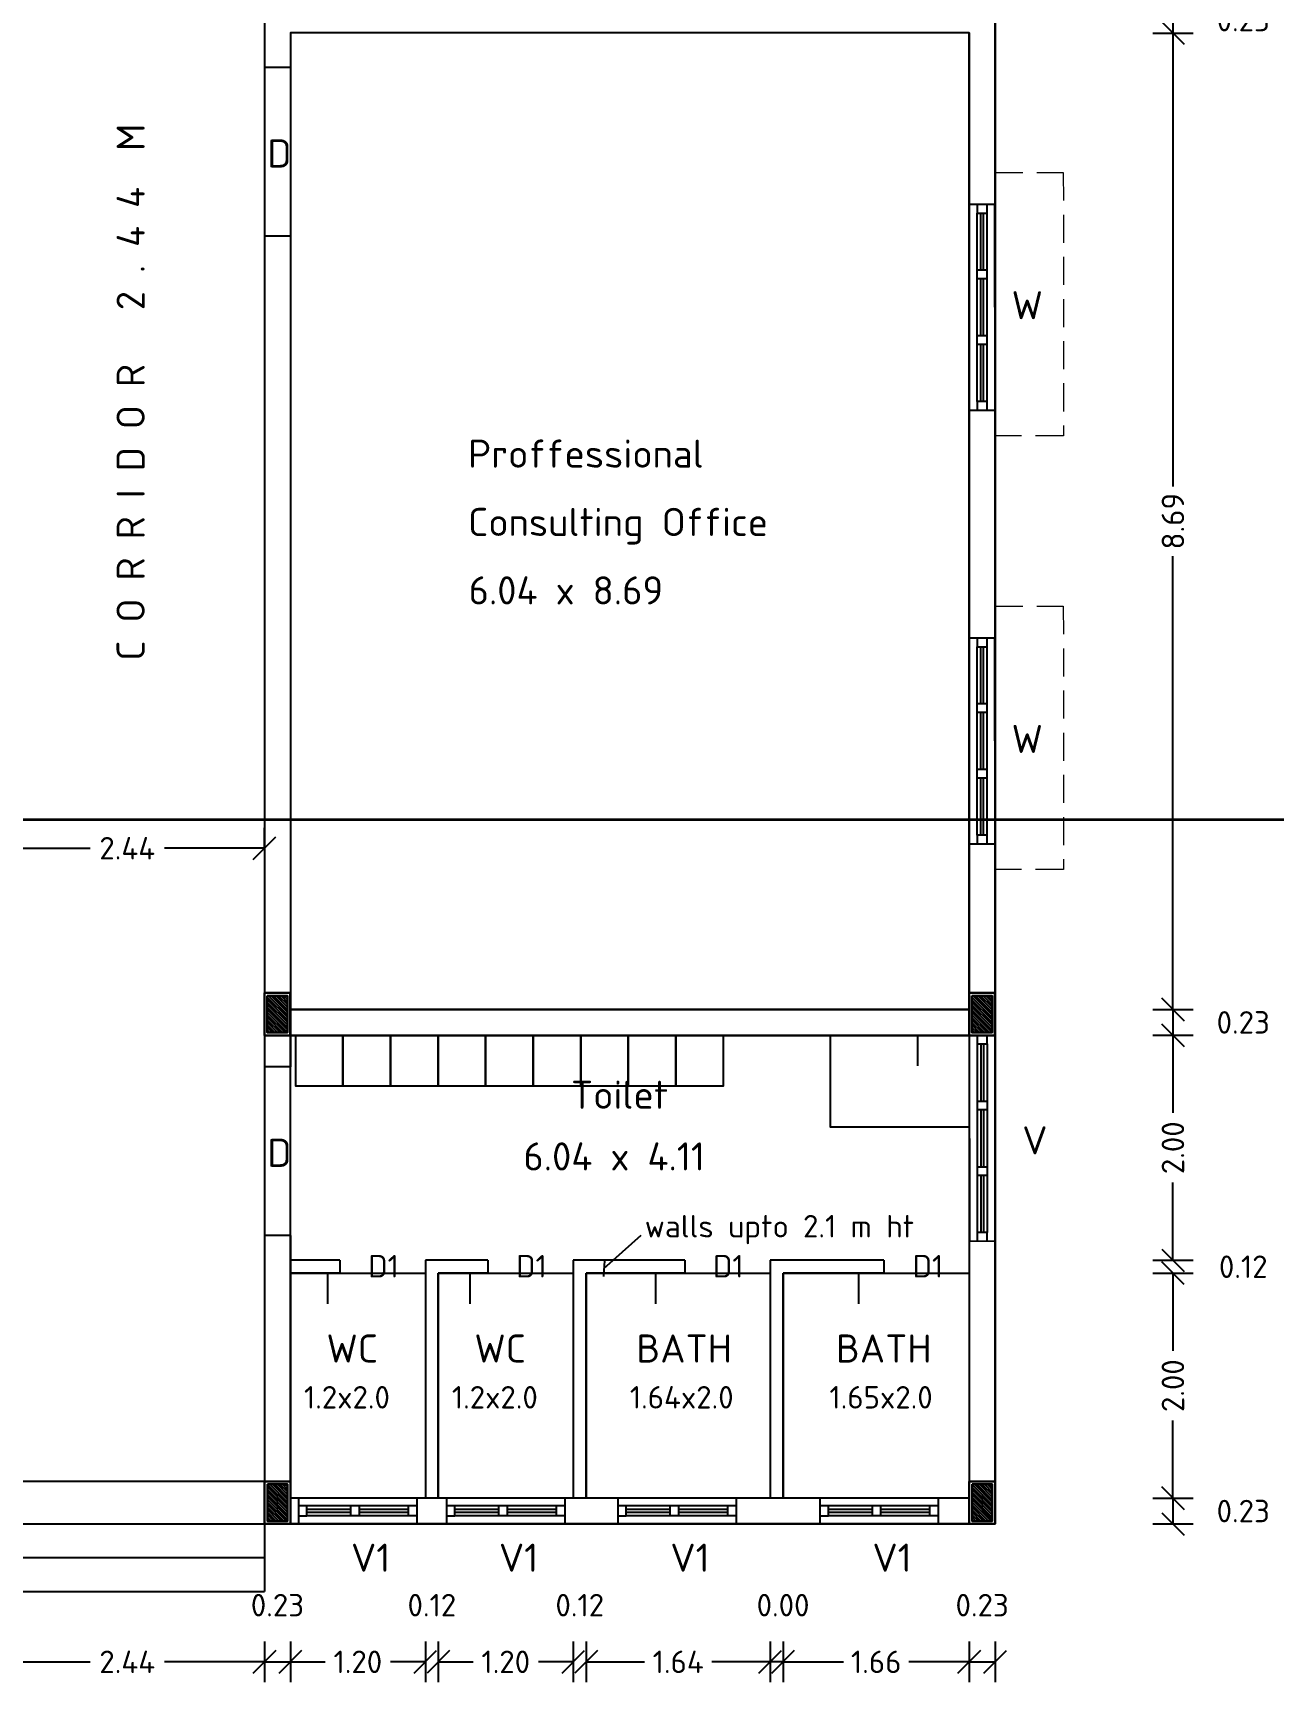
# Model space of a CAD drawing. Header units: metres. Extents: x 33037 to 86814, y -4407 to 25.
# Drawn here: x 86552.46 to 86563.5, y -4208.9 to -4194.23 of the extents above; entities that cross this region are included whole.
import ezdxf
from ezdxf.enums import TextEntityAlignment as Align

# ---------------------------------------------------------------- set-up
doc = ezdxf.new("R2010")
doc.units = ezdxf.units.M
doc.header["$MEASUREMENT"] = 0
doc.linetypes.add('CENTER', pattern=[2, 1.25, -0.25, 0.25, -0.25])
doc.linetypes.add('HIDDEN', pattern=[0.375, 0.25, -0.125])
doc.layers.add('BLK_2_COVERED_AREA', color=140, linetype='Continuous', plot=False)
for name, color, linetype in [('BLK_2_FLR_0_BLT_UP_AREA', 45, 'Continuous'), ('BLK_2_FLR_0_CARPET_AREA', 1, 'Continuous'), ('BLK_2_FLR_0_REGULAR_ROOM_4', 117, 'Continuous'), ('BLK_2_FLR_0_SP_WC', 233, 'Continuous'), ('BLK_2_FLR_0_URINAL', 235, 'Continuous'), ('BLK_2_FLR_0_WASH', 60, 'Continuous'), ('BLK_2_FLR_0_WATER_CLOSET', 213, 'Continuous'), ('BLK_2_FLR_1_ROOF_AREA', 54, 'Continuous'), ('Hatch', 9, 'Continuous'), ('Wall', 2, 'Continuous')]:
    doc.layers.add(name, color=color, linetype=linetype)
doc.layers.add('cols', color=4, linetype='Continuous', lineweight=30)
doc.layers.add('hidden', color=251, linetype='HIDDEN', lineweight=15)
doc.styles.add('ISO Proportional', font='isocpeur.ttf')
doc.dimstyles.new('T-roman', dxfattribs={"dimtxt": 0.2, "dimasz": 0.2, "dimexe": 0.18, "dimexo": 0.0625, "dimgap": 0.09, "dimtad": 0, "dimtoh": 1, "dimzin": 0, "dimdsep": 46, "dimtxsty": 'ISO Proportional', "dimblk": 'OBLIQUE', "dimcen": 0.09, "dimclrd": 5, "dimclre": 2, "dimclrt": 7, "dimadec": 0, "dimazin": 0, "dimtfac": 1, "dimtofl": 0, "dimtmove": 2, "dimatfit": 3, "dimldrblk": 'OBLIQUE', "dimfxl": 0, "dimtolj": 1, "dimtzin": 0, "dimarcsym": 0})

# ---------------------------------------------------------------- blocks, each defined once
blk = doc.blocks.new('w')
for p, q in [((0, 0), (1.829, 0)), ((0.076, -0.07), (0, -0.07)), ((0.076, -0.159), (0.076, -0.07)), ((0.076, -0.07), (1.753, -0.07)), ((0.076, -0.102), (0.584, -0.102)), ((0.076, -0.127), (0.584, -0.127)), ((0.584, -0.159), (0.584, -0.07)), ((0.66, -0.159), (0.66, -0.07)), ((0.66, -0.102), (1.168, -0.102)), ((0.66, -0.127), (1.168, -0.127)), ((1.168, -0.159), (1.168, -0.07)), ((1.245, -0.159), (1.245, -0.07)), ((1.245, -0.102), (1.753, -0.102)), ((1.245, -0.127), (1.753, -0.127)), ((1.829, -0.07), (1.753, -0.07)), ((1.753, -0.07), (1.753, -0.159)), ((0, -0.159), (0.076, -0.159)), ((0, -0.229), (1.829, -0.229)), ((0.076, -0.159), (1.753, -0.159)), ((1.753, -0.159), (1.829, -0.159))]:
    blk.add_line(p, q)
at = {"layer": 'hidden'}
for p, q in [((-0.229, -0.838), (-0.229, -0.229)), ((2.113, -0.227), (2.113, -0.837)), ((2.113, -0.837), (-0.229, -0.838))]:
    blk.add_line(p, q, dxfattribs=at)
at = {"layer": 'Wall'}
for p, q in [((0, 0), (0, -0.229)), ((1.829, -0.229), (1.829, 0))]:
    blk.add_line(p, q, dxfattribs=at)
blk = doc.blocks.new('_Oblique')
at = {"color": 0, "linetype": 'ByBlock', "lineweight": -2}
blk.add_line((-0.5, -0.5), (0.5, 0.5), dxfattribs=at)
blk = doc.blocks.new('*D1400')
at = {"color": 2, "lineweight": -2}
for p, q in [((86552.081, -4201.484), (86552.081, -4201.304)), ((86554.521, -4201.484), (86554.521, -4201.304))]:
    blk.add_line(p, q, dxfattribs=at)
at = {"color": 5, "lineweight": -2}
for p, q in [((86552.081, -4201.484), (86552.971, -4201.484)), ((86554.521, -4201.484), (86553.631, -4201.484))]:
    blk.add_line(p, q, dxfattribs=at)
at = {"color": 5, "lineweight": -2, "xscale": 0.2, "yscale": 0.2, "zscale": 0.2, "rotation": 180}
blk.add_blockref('_Oblique', (86552.081, -4201.484), dxfattribs=at)
at = {"color": 5, "lineweight": -2, "xscale": 0.2, "yscale": 0.2, "zscale": 0.2}
blk.add_blockref('_Oblique', (86554.521, -4201.484), dxfattribs=at)
at = {"color": 7, "insert": (86553.301, -4201.484), "char_height": 0.2, "attachment_point": 5, "style": 'ISO Proportional'}
blk.add_mtext('\\A1;2.44', dxfattribs=at)
blk = doc.blocks.new('*D1406')
at = {"color": 2, "lineweight": -2}
for p, q in [((86552.081, -4208.54), (86552.081, -4208.9)), ((86554.521, -4208.54), (86554.521, -4208.9))]:
    blk.add_line(p, q, dxfattribs=at)
at = {"color": 5, "lineweight": -2}
for p, q in [((86552.081, -4208.72), (86552.971, -4208.72)), ((86554.521, -4208.72), (86553.631, -4208.72))]:
    blk.add_line(p, q, dxfattribs=at)
at = {"color": 5, "lineweight": -2, "xscale": 0.2, "yscale": 0.2, "zscale": 0.2, "rotation": 180}
blk.add_blockref('_Oblique', (86552.081, -4208.72), dxfattribs=at)
at = {"color": 5, "lineweight": -2, "xscale": 0.2, "yscale": 0.2, "zscale": 0.2}
blk.add_blockref('_Oblique', (86554.521, -4208.72), dxfattribs=at)
at = {"color": 7, "insert": (86553.301, -4208.72), "char_height": 0.2, "attachment_point": 5, "style": 'ISO Proportional'}
blk.add_mtext('\\A1;2.44', dxfattribs=at)
blk = doc.blocks.new('*D1407')
at = {"color": 2, "lineweight": -2}
for p, q in [((86554.521, -4208.54), (86554.521, -4208.9)), ((86554.751, -4208.54), (86554.751, -4208.9))]:
    blk.add_line(p, q, dxfattribs=at)
at = {"color": 5, "lineweight": -2}
blk.add_line((86554.521, -4208.72), (86554.751, -4208.72), dxfattribs=at)
at = {"color": 5, "lineweight": -2, "xscale": 0.2, "yscale": 0.2, "zscale": 0.2, "rotation": 180}
blk.add_blockref('_Oblique', (86554.521, -4208.72), dxfattribs=at)
at = {"color": 5, "lineweight": -2, "xscale": 0.2, "yscale": 0.2, "zscale": 0.2}
blk.add_blockref('_Oblique', (86554.751, -4208.72), dxfattribs=at)
at = {"color": 7, "insert": (86554.636, -4208.216), "char_height": 0.2, "attachment_point": 5, "style": 'ISO Proportional'}
blk.add_mtext('\\A1;0.23', dxfattribs=at)
blk = doc.blocks.new('*D1408')
at = {"color": 2, "lineweight": -2}
for p, q in [((86554.751, -4208.54), (86554.751, -4208.9)), ((86555.951, -4208.54), (86555.951, -4208.9))]:
    blk.add_line(p, q, dxfattribs=at)
at = {"color": 5, "lineweight": -2}
for p, q in [((86554.751, -4208.72), (86555.061, -4208.72)), ((86555.951, -4208.72), (86555.641, -4208.72))]:
    blk.add_line(p, q, dxfattribs=at)
at = {"color": 5, "lineweight": -2, "xscale": 0.2, "yscale": 0.2, "zscale": 0.2, "rotation": 180}
blk.add_blockref('_Oblique', (86554.751, -4208.72), dxfattribs=at)
at = {"color": 5, "lineweight": -2, "xscale": 0.2, "yscale": 0.2, "zscale": 0.2}
blk.add_blockref('_Oblique', (86555.951, -4208.72), dxfattribs=at)
at = {"color": 7, "insert": (86555.351, -4208.72), "char_height": 0.2, "attachment_point": 5, "style": 'ISO Proportional'}
blk.add_mtext('\\A1;1.20', dxfattribs=at)
blk = doc.blocks.new('*D1409')
at = {"color": 2, "lineweight": -2}
for p, q in [((86555.951, -4208.54), (86555.951, -4208.9)), ((86556.066, -4208.54), (86556.066, -4208.9))]:
    blk.add_line(p, q, dxfattribs=at)
at = {"color": 5, "lineweight": -2}
for p, q in [((86555.951, -4208.72), (86555.751, -4208.72)), ((86556.066, -4208.72), (86556.266, -4208.72))]:
    blk.add_line(p, q, dxfattribs=at)
at = {"color": 5, "lineweight": -2, "xscale": 0.2, "yscale": 0.2, "zscale": 0.2}
blk.add_blockref('_Oblique', (86555.951, -4208.72), dxfattribs=at)
at = {"color": 5, "lineweight": -2, "xscale": 0.2, "yscale": 0.2, "zscale": 0.2, "rotation": 180}
blk.add_blockref('_Oblique', (86556.066, -4208.72), dxfattribs=at)
at = {"color": 7, "insert": (86556.009, -4208.216), "char_height": 0.2, "attachment_point": 5, "style": 'ISO Proportional'}
blk.add_mtext('\\A1;0.12', dxfattribs=at)
blk = doc.blocks.new('*D1410')
at = {"color": 2, "lineweight": -2}
for p, q in [((86556.066, -4208.54), (86556.066, -4208.9)), ((86557.266, -4208.54), (86557.266, -4208.9))]:
    blk.add_line(p, q, dxfattribs=at)
at = {"color": 5, "lineweight": -2}
for p, q in [((86556.066, -4208.72), (86556.376, -4208.72)), ((86557.266, -4208.72), (86556.956, -4208.72))]:
    blk.add_line(p, q, dxfattribs=at)
at = {"color": 5, "lineweight": -2, "xscale": 0.2, "yscale": 0.2, "zscale": 0.2, "rotation": 180}
blk.add_blockref('_Oblique', (86556.066, -4208.72), dxfattribs=at)
at = {"color": 5, "lineweight": -2, "xscale": 0.2, "yscale": 0.2, "zscale": 0.2}
blk.add_blockref('_Oblique', (86557.266, -4208.72), dxfattribs=at)
at = {"color": 7, "insert": (86556.666, -4208.72), "char_height": 0.2, "attachment_point": 5, "style": 'ISO Proportional'}
blk.add_mtext('\\A1;1.20', dxfattribs=at)
blk = doc.blocks.new('*D1411')
at = {"color": 2, "lineweight": -2}
for p, q in [((86557.266, -4208.54), (86557.266, -4208.9)), ((86557.381, -4208.54), (86557.381, -4208.9))]:
    blk.add_line(p, q, dxfattribs=at)
at = {"color": 5, "lineweight": -2}
for p, q in [((86557.266, -4208.72), (86557.066, -4208.72)), ((86557.381, -4208.72), (86557.581, -4208.72))]:
    blk.add_line(p, q, dxfattribs=at)
at = {"color": 5, "lineweight": -2, "xscale": 0.2, "yscale": 0.2, "zscale": 0.2}
blk.add_blockref('_Oblique', (86557.266, -4208.72), dxfattribs=at)
at = {"color": 5, "lineweight": -2, "xscale": 0.2, "yscale": 0.2, "zscale": 0.2, "rotation": 180}
blk.add_blockref('_Oblique', (86557.381, -4208.72), dxfattribs=at)
at = {"color": 7, "insert": (86557.324, -4208.216), "char_height": 0.2, "attachment_point": 5, "style": 'ISO Proportional'}
blk.add_mtext('\\A1;0.12', dxfattribs=at)
blk = doc.blocks.new('*D1412')
at = {"color": 2, "lineweight": -2}
for p, q in [((86557.381, -4208.54), (86557.381, -4208.9)), ((86559.016, -4208.54), (86559.016, -4208.9))]:
    blk.add_line(p, q, dxfattribs=at)
at = {"color": 5, "lineweight": -2}
for p, q in [((86557.381, -4208.72), (86557.899, -4208.72)), ((86559.016, -4208.72), (86558.499, -4208.72))]:
    blk.add_line(p, q, dxfattribs=at)
at = {"color": 5, "lineweight": -2, "xscale": 0.2, "yscale": 0.2, "zscale": 0.2, "rotation": 180}
blk.add_blockref('_Oblique', (86557.381, -4208.72), dxfattribs=at)
at = {"color": 5, "lineweight": -2, "xscale": 0.2, "yscale": 0.2, "zscale": 0.2}
blk.add_blockref('_Oblique', (86559.016, -4208.72), dxfattribs=at)
at = {"color": 7, "insert": (86558.199, -4208.72), "char_height": 0.2, "attachment_point": 5, "style": 'ISO Proportional'}
blk.add_mtext('\\A1;1.64', dxfattribs=at)
blk = doc.blocks.new('*D1413')
at = {"color": 2, "lineweight": -2}
blk.add_line((86559.131, -4208.54), (86559.131, -4208.9), dxfattribs=at)
blk.add_line((86559.131, -4208.54), (86559.131, -4208.9), dxfattribs=at)
at = {"color": 5, "lineweight": -2}
for q in [(86558.931, -4208.72), (86559.331, -4208.72)]:
    blk.add_line((86559.131, -4208.72), q, dxfattribs=at)
at = {"color": 5, "lineweight": -2, "xscale": 0.2, "yscale": 0.2, "zscale": 0.2}
blk.add_blockref('_Oblique', (86559.131, -4208.72), dxfattribs=at)
at = {"color": 5, "lineweight": -2, "xscale": 0.2, "yscale": 0.2, "zscale": 0.2, "rotation": 180}
blk.add_blockref('_Oblique', (86559.131, -4208.72), dxfattribs=at)
at = {"color": 7, "insert": (86559.131, -4208.216), "char_height": 0.2, "attachment_point": 5, "style": 'ISO Proportional'}
blk.add_mtext('\\A1;0.00', dxfattribs=at)
blk = doc.blocks.new('*D1414')
at = {"color": 2, "lineweight": -2}
for p, q in [((86559.131, -4208.54), (86559.131, -4208.9)), ((86560.786, -4208.54), (86560.786, -4208.9))]:
    blk.add_line(p, q, dxfattribs=at)
at = {"color": 5, "lineweight": -2}
for p, q in [((86559.131, -4208.72), (86559.669, -4208.72)), ((86560.786, -4208.72), (86560.249, -4208.72))]:
    blk.add_line(p, q, dxfattribs=at)
at = {"color": 5, "lineweight": -2, "xscale": 0.2, "yscale": 0.2, "zscale": 0.2, "rotation": 180}
blk.add_blockref('_Oblique', (86559.131, -4208.72), dxfattribs=at)
at = {"color": 5, "lineweight": -2, "xscale": 0.2, "yscale": 0.2, "zscale": 0.2}
blk.add_blockref('_Oblique', (86560.786, -4208.72), dxfattribs=at)
at = {"color": 7, "insert": (86559.959, -4208.72), "char_height": 0.2, "attachment_point": 5, "style": 'ISO Proportional'}
blk.add_mtext('\\A1;1.66', dxfattribs=at)
blk = doc.blocks.new('*D1415')
at = {"color": 2, "lineweight": -2}
for p, q in [((86560.786, -4208.54), (86560.786, -4208.9)), ((86561.016, -4208.54), (86561.016, -4208.9))]:
    blk.add_line(p, q, dxfattribs=at)
at = {"color": 5, "lineweight": -2}
blk.add_line((86560.786, -4208.72), (86561.016, -4208.72), dxfattribs=at)
at = {"color": 5, "lineweight": -2, "xscale": 0.2, "yscale": 0.2, "zscale": 0.2, "rotation": 180}
blk.add_blockref('_Oblique', (86560.786, -4208.72), dxfattribs=at)
at = {"color": 5, "lineweight": -2, "xscale": 0.2, "yscale": 0.2, "zscale": 0.2}
blk.add_blockref('_Oblique', (86561.016, -4208.72), dxfattribs=at)
at = {"color": 7, "insert": (86560.901, -4208.216), "char_height": 0.2, "attachment_point": 5, "style": 'ISO Proportional'}
blk.add_mtext('\\A1;0.23', dxfattribs=at)
blk = doc.blocks.new('*D1417')
at = {"color": 2, "lineweight": -2}
for p, q in [((86562.417, -4194.004), (86562.777, -4194.004)), ((86562.417, -4194.234), (86562.777, -4194.234))]:
    blk.add_line(p, q, dxfattribs=at)
at = {"color": 5, "lineweight": -2}
blk.add_line((86562.597, -4194.004), (86562.597, -4194.234), dxfattribs=at)
at = {"color": 5, "lineweight": -2, "xscale": 0.2, "yscale": 0.2, "zscale": 0.2}
for p, rotation in [((86562.597, -4194.004), 90), ((86562.597, -4194.234), 270)]:
    blk.add_blockref('_Oblique', p, dxfattribs=dict(at, rotation=rotation))
at = {"color": 7, "insert": (86563.222, -4194.119), "char_height": 0.2, "attachment_point": 5, "style": 'ISO Proportional'}
blk.add_mtext('\\A1;0.23', dxfattribs=at)
blk = doc.blocks.new('*D1418')
at = {"color": 2, "lineweight": -2}
for p, q in [((86562.417, -4194.234), (86562.777, -4194.234)), ((86562.417, -4202.919), (86562.777, -4202.919))]:
    blk.add_line(p, q, dxfattribs=at)
at = {"color": 5, "lineweight": -2}
for p, q in [((86562.597, -4194.234), (86562.597, -4198.266)), ((86562.597, -4202.919), (86562.597, -4198.886))]:
    blk.add_line(p, q, dxfattribs=at)
at = {"color": 5, "lineweight": -2, "xscale": 0.2, "yscale": 0.2, "zscale": 0.2}
for p, rotation in [((86562.597, -4194.234), 90), ((86562.597, -4202.919), 270)]:
    blk.add_blockref('_Oblique', p, dxfattribs=dict(at, rotation=rotation))
at = {"color": 7, "insert": (86562.597, -4198.576), "char_height": 0.2, "attachment_point": 5, "rotation": 90, "style": 'ISO Proportional'}
blk.add_mtext('\\A1;8.69', dxfattribs=at)
blk = doc.blocks.new('*D1419')
at = {"color": 2, "lineweight": -2}
for p, q in [((86562.417, -4202.919), (86562.777, -4202.919)), ((86562.417, -4203.148), (86562.777, -4203.148))]:
    blk.add_line(p, q, dxfattribs=at)
at = {"color": 5, "lineweight": -2}
blk.add_line((86562.597, -4202.919), (86562.597, -4203.148), dxfattribs=at)
at = {"color": 5, "lineweight": -2, "xscale": 0.2, "yscale": 0.2, "zscale": 0.2}
for p, rotation in [((86562.597, -4202.919), 90), ((86562.597, -4203.148), 270)]:
    blk.add_blockref('_Oblique', p, dxfattribs=dict(at, rotation=rotation))
at = {"color": 7, "insert": (86563.222, -4203.033), "char_height": 0.2, "attachment_point": 5, "style": 'ISO Proportional'}
blk.add_mtext('\\A1;0.23', dxfattribs=at)
blk = doc.blocks.new('*D1420')
at = {"color": 2, "lineweight": -2}
for p, q in [((86562.417, -4203.148), (86562.777, -4203.148)), ((86562.417, -4205.149), (86562.777, -4205.149))]:
    blk.add_line(p, q, dxfattribs=at)
at = {"color": 5, "lineweight": -2}
for p, q in [((86562.597, -4203.148), (86562.597, -4203.838)), ((86562.597, -4205.149), (86562.597, -4204.458))]:
    blk.add_line(p, q, dxfattribs=at)
at = {"color": 5, "lineweight": -2, "xscale": 0.2, "yscale": 0.2, "zscale": 0.2}
for p, rotation in [((86562.597, -4203.148), 90), ((86562.597, -4205.149), 270)]:
    blk.add_blockref('_Oblique', p, dxfattribs=dict(at, rotation=rotation))
at = {"color": 7, "insert": (86562.597, -4204.148), "char_height": 0.2, "attachment_point": 5, "rotation": 90, "style": 'ISO Proportional'}
blk.add_mtext('\\A1;2.00', dxfattribs=at)
blk = doc.blocks.new('*D1421')
at = {"color": 5, "lineweight": -2}
for p, q in [((86562.597, -4205.149), (86562.597, -4204.949)), ((86562.597, -4205.264), (86562.597, -4205.464))]:
    blk.add_line(p, q, dxfattribs=at)
at = {"color": 2, "lineweight": -2}
for p, q in [((86562.417, -4205.149), (86562.777, -4205.149)), ((86562.417, -4205.264), (86562.777, -4205.264))]:
    blk.add_line(p, q, dxfattribs=at)
at = {"color": 5, "lineweight": -2, "xscale": 0.2, "yscale": 0.2, "zscale": 0.2}
for p, rotation in [((86562.597, -4205.149), 270), ((86562.597, -4205.264), 90)]:
    blk.add_blockref('_Oblique', p, dxfattribs=dict(at, rotation=rotation))
at = {"color": 7, "insert": (86563.222, -4205.206), "char_height": 0.2, "attachment_point": 5, "style": 'ISO Proportional'}
blk.add_mtext('\\A1;0.12', dxfattribs=at)
blk = doc.blocks.new('*D1422')
at = {"color": 2, "lineweight": -2}
for p, q in [((86562.417, -4205.264), (86562.777, -4205.264)), ((86562.417, -4207.264), (86562.777, -4207.264))]:
    blk.add_line(p, q, dxfattribs=at)
at = {"color": 5, "lineweight": -2}
for p, q in [((86562.597, -4205.264), (86562.597, -4205.954)), ((86562.597, -4207.264), (86562.597, -4206.574))]:
    blk.add_line(p, q, dxfattribs=at)
at = {"color": 5, "lineweight": -2, "xscale": 0.2, "yscale": 0.2, "zscale": 0.2}
for p, rotation in [((86562.597, -4205.264), 90), ((86562.597, -4207.264), 270)]:
    blk.add_blockref('_Oblique', p, dxfattribs=dict(at, rotation=rotation))
at = {"color": 7, "insert": (86562.597, -4206.264), "char_height": 0.2, "attachment_point": 5, "rotation": 90, "style": 'ISO Proportional'}
blk.add_mtext('\\A1;2.00', dxfattribs=at)
blk = doc.blocks.new('*D1296')
at = {"color": 2, "lineweight": -2}
for p, q in [((86562.417, -4207.264), (86562.777, -4207.264)), ((86562.417, -4207.494), (86562.777, -4207.494))]:
    blk.add_line(p, q, dxfattribs=at)
at = {"color": 5, "lineweight": -2}
blk.add_line((86562.597, -4207.264), (86562.597, -4207.494), dxfattribs=at)
at = {"color": 5, "lineweight": -2, "xscale": 0.2, "yscale": 0.2, "zscale": 0.2}
for p, rotation in [((86562.597, -4207.264), 90), ((86562.597, -4207.494), 270)]:
    blk.add_blockref('_Oblique', p, dxfattribs=dict(at, rotation=rotation))
at = {"color": 7, "insert": (86563.222, -4207.379), "char_height": 0.2, "attachment_point": 5, "style": 'ISO Proportional'}
blk.add_mtext('\\A1;0.23', dxfattribs=at)
blk = doc.blocks.new('COL')
at = {"layer": 'Hatch', "ltscale": 0.1}
h = blk.add_hatch(dxfattribs=at)
h.set_pattern_fill('ANSI31', color=251, scale=0.127)
h.set_pattern_definition([(45, (0, -0.2286), (-0.0112253, 0.0112253), [])])
h.paths.add_polyline_path([(0.025, -0.025), (0.025, -0.205), (0.352, -0.205), (0.352, -0.025)])
at = {"layer": 'cols', "linetype": 'Continuous'}
for points in [[(0, -0.23), (0.377, -0.23), (0.377, 0), (0, 0)], [(0.025, -0.205), (0.352, -0.205), (0.352, -0.025), (0.025, -0.025)]]:
    blk.add_lwpolyline(points, close=True, dxfattribs=at)

msp = doc.modelspace()

# ---------------------------------------------------------------- linework, layer by layer
for p, q in [((86561.01643, -4185.32356), (86561.01643, -4207.49356)), ((86554.52143, -4193.60738), (86554.52143, -4194.54161)), ((86560.78643, -4194.23356), (86554.75143, -4194.23356)), ((86554.75143, -4194.23356), (86554.75143, -4194.54161)), ((86560.78643, -4194.23356), (86560.78643, -4199.11356)), ((86560.78643, -4194.23356), (86560.78643, -4202.91856)), ((86554.75143, -4194.54161), (86554.52143, -4194.54161)), ((86554.52143, -4196.04161), (86554.52143, -4203.42941)), ((86554.75143, -4196.04161), (86554.52143, -4196.04161)), ((86554.75143, -4196.04161), (86554.75143, -4203.42941)), ((86560.78643, -4202.91856), (86554.75143, -4202.91856)), ((86560.78643, -4203.14856), (86554.75143, -4203.14856)), ((86561.01503, -4203.14842), (86560.78643, -4203.14856)), ((86560.78643, -4203.14856), (86560.78643, -4207.26356)), ((86560.78643, -4203.14856), (86560.78752, -4204.97736)), ((86560.85628, -4203.14851), (86560.85633, -4203.22471)), ((86560.85633, -4203.22471), (86560.94523, -4203.22466)), ((86560.85633, -4203.22471), (86560.85733, -4204.90111)), ((86560.88808, -4203.22469), (86560.88838, -4203.73269)), ((86560.91348, -4203.22468), (86560.91378, -4203.73268)), ((86560.94523, -4203.22466), (86560.94518, -4203.14846)), ((86560.94523, -4203.22466), (86560.94623, -4204.90106)), ((86561.01503, -4203.14842), (86561.01612, -4204.97722)), ((86554.75143, -4203.42941), (86554.52143, -4203.42941)), ((86560.85663, -4203.73271), (86560.94553, -4203.73266)), ((86560.85668, -4203.80891), (86560.94558, -4203.80886)), ((86560.88843, -4203.80889), (86560.88873, -4204.31689)), ((86560.91383, -4203.80888), (86560.91413, -4204.31688)), ((86560.85698, -4204.31691), (86560.94588, -4204.31686)), ((86560.85703, -4204.39311), (86560.94593, -4204.39306)), ((86560.88878, -4204.39309), (86560.88908, -4204.90109)), ((86560.91418, -4204.39308), (86560.91448, -4204.90108)), ((86560.94623, -4204.90106), (86560.85733, -4204.90111)), ((86560.85733, -4204.90111), (86560.85737, -4204.97731)), ((86560.94627, -4204.97726), (86560.94623, -4204.90106)), ((86554.52143, -4204.92941), (86554.52143, -4207.26356)), ((86554.75143, -4204.92941), (86554.52143, -4204.92941)), ((86554.75143, -4204.92941), (86554.75143, -4207.26356)), ((86560.78752, -4204.97736), (86561.01612, -4204.97722)), ((86555.19143, -4205.14856), (86554.75143, -4205.14856)), ((86555.19143, -4205.14856), (86555.19143, -4205.26356)), ((86556.50643, -4205.14856), (86555.95143, -4205.14856)), ((86555.95143, -4205.14856), (86555.95143, -4207.26356)), ((86556.50643, -4205.14856), (86556.50643, -4205.26356)), ((86558.25643, -4205.14856), (86557.26643, -4205.14856)), ((86557.26643, -4205.14856), (86557.26643, -4207.26356)), ((86558.25643, -4205.14856), (86558.25643, -4205.26356)), ((86560.02643, -4205.14856), (86559.01643, -4205.14856)), ((86559.01643, -4205.14856), (86559.01643, -4207.26356)), ((86560.02643, -4205.14856), (86560.02643, -4205.26356)), ((86555.19143, -4205.26356), (86554.75143, -4205.26356)), ((86556.50643, -4205.26356), (86556.06643, -4205.26356)), ((86556.06643, -4205.26356), (86556.06643, -4207.26356)), ((86558.25643, -4205.26356), (86557.38143, -4205.26356)), ((86557.38143, -4205.26356), (86557.38143, -4207.26356)), ((86560.02643, -4205.26356), (86559.13143, -4205.26356)), ((86559.13143, -4205.26356), (86559.13143, -4207.26356)), ((86554.52143, -4207.26356), (86554.52143, -4208.09356)), ((86560.78643, -4207.26356), (86554.75143, -4207.26356)), ((86554.82262, -4207.26356), (86554.82262, -4207.49216)), ((86555.87515, -4207.26356), (86554.82262, -4207.26356)), ((86554.89882, -4207.33341), (86554.82262, -4207.33341)), ((86554.89882, -4207.42231), (86554.89882, -4207.33341)), ((86555.87515, -4207.33341), (86554.89882, -4207.33341)), ((86555.28682, -4207.36516), (86554.89882, -4207.36516)), ((86555.28682, -4207.39056), (86554.89882, -4207.39056)), ((86555.28682, -4207.33341), (86555.28682, -4207.42231)), ((86555.36302, -4207.33341), (86555.36302, -4207.42231)), ((86555.79895, -4207.36516), (86555.36302, -4207.36516)), ((86555.79895, -4207.39056), (86555.36302, -4207.39056)), ((86555.79895, -4207.33341), (86555.79895, -4207.42231)), ((86555.87515, -4207.26356), (86555.87515, -4207.49216)), ((86556.13762, -4207.26356), (86556.13762, -4207.49216)), ((86557.19015, -4207.26356), (86556.13762, -4207.26356)), ((86556.21382, -4207.33341), (86556.13762, -4207.33341)), ((86556.21382, -4207.42231), (86556.21382, -4207.33341)), ((86557.19015, -4207.33341), (86556.21382, -4207.33341)), ((86556.60182, -4207.36516), (86556.21382, -4207.36516)), ((86556.60182, -4207.39056), (86556.21382, -4207.39056)), ((86556.60182, -4207.33341), (86556.60182, -4207.42231)), ((86556.67802, -4207.33341), (86556.67802, -4207.42231)), ((86557.11395, -4207.36516), (86556.67802, -4207.36516)), ((86557.11395, -4207.39056), (86556.67802, -4207.39056)), ((86557.11395, -4207.33341), (86557.11395, -4207.42231)), ((86557.19015, -4207.26356), (86557.19015, -4207.49216)), ((86557.66139, -4207.26356), (86557.66139, -4207.49216)), ((86558.71391, -4207.26356), (86557.66139, -4207.26356)), ((86557.73759, -4207.33341), (86557.66139, -4207.33341)), ((86557.73759, -4207.42231), (86557.73759, -4207.33341)), ((86558.71391, -4207.33341), (86557.73759, -4207.33341)), ((86558.12559, -4207.36516), (86557.73759, -4207.36516)), ((86558.12559, -4207.39056), (86557.73759, -4207.39056)), ((86558.12559, -4207.33341), (86558.12559, -4207.42231)), ((86558.20179, -4207.33341), (86558.20179, -4207.42231)), ((86558.63771, -4207.36516), (86558.20179, -4207.36516)), ((86558.63771, -4207.39056), (86558.20179, -4207.39056)), ((86558.63771, -4207.33341), (86558.63771, -4207.42231)), ((86558.71391, -4207.26356), (86558.71391, -4207.49216)), ((86559.45794, -4207.26356), (86559.45794, -4207.49216)), ((86560.51047, -4207.26356), (86559.45794, -4207.26356)), ((86559.53414, -4207.33341), (86559.45794, -4207.33341)), ((86559.53414, -4207.42231), (86559.53414, -4207.33341)), ((86560.51047, -4207.33341), (86559.53414, -4207.33341)), ((86559.92214, -4207.36516), (86559.53414, -4207.36516)), ((86559.92214, -4207.39056), (86559.53414, -4207.39056)), ((86559.92214, -4207.33341), (86559.92214, -4207.42231)), ((86559.99834, -4207.33341), (86559.99834, -4207.42231)), ((86560.43427, -4207.36516), (86559.99834, -4207.36516)), ((86560.43427, -4207.39056), (86559.99834, -4207.39056)), ((86560.43427, -4207.33341), (86560.43427, -4207.42231)), ((86560.51047, -4207.26356), (86560.51047, -4207.49216)), ((86552.08143, -4207.49356), (86554.52143, -4207.49356)), ((86561.01643, -4207.49356), (86554.52143, -4207.49356)), ((86554.82262, -4207.42231), (86554.89882, -4207.42231)), ((86555.87515, -4207.49216), (86554.82262, -4207.49216)), ((86555.87515, -4207.42231), (86554.89882, -4207.42231)), ((86556.13762, -4207.42231), (86556.21382, -4207.42231)), ((86557.19015, -4207.49216), (86556.13762, -4207.49216)), ((86557.19015, -4207.42231), (86556.21382, -4207.42231)), ((86557.66139, -4207.42231), (86557.73759, -4207.42231)), ((86558.71391, -4207.49216), (86557.66139, -4207.49216)), ((86558.71391, -4207.42231), (86557.73759, -4207.42231)), ((86559.45794, -4207.42231), (86559.53414, -4207.42231)), ((86560.51047, -4207.49216), (86559.45794, -4207.49216)), ((86560.51047, -4207.42231), (86559.53414, -4207.42231)), ((86552.08143, -4207.79356), (86554.52143, -4207.79356)), ((86552.08143, -4208.09356), (86554.52143, -4208.09356))]:
    msp.add_line(p, q)
at = {"linetype": 'CENTER', "const_width": 0.025}
msp.add_lwpolyline([(86542.68511, -4201.22992), (86582.8893, -4201.22992)], dxfattribs=at)
at = {"layer": 'BLK_2_COVERED_AREA'}
msp.add_lwpolyline([(86561.01643, -4207.49356), (86561.01643, -4185.32356), (86545.01643, -4185.32356), (86545.01643, -4207.49356)], close=True, dxfattribs=at)
at = {"layer": 'BLK_2_FLR_0_BLT_UP_AREA', "color": 18}
msp.add_lwpolyline([(86561.01643, -4207.49356), (86561.01643, -4185.32356), (86545.01643, -4185.32356), (86545.01643, -4207.49356)], close=True, dxfattribs=at)
at = {"layer": 'BLK_2_FLR_0_CARPET_AREA'}
for points in [[(86554.52143, -4207.11636), (86552.08143, -4207.11636), (86552.08143, -4185.55356), (86554.52143, -4185.55356)], [(86554.75143, -4202.91856), (86560.78643, -4202.91856), (86560.78643, -4194.23356), (86554.75143, -4194.23356)], [(86554.75143, -4203.14856), (86560.78643, -4203.14856), (86560.78643, -4207.26356), (86554.75143, -4207.26356)]]:
    msp.add_lwpolyline(points, close=True, dxfattribs=at)
at = {"layer": 'BLK_2_FLR_0_REGULAR_ROOM_4', "color": 2}
msp.add_lwpolyline([(86554.75143, -4202.91856), (86560.78643, -4202.91856), (86560.78643, -4194.23356), (86554.75143, -4194.23356)], close=True, dxfattribs=at)
at = {"layer": 'BLK_2_FLR_0_SP_WC'}
msp.add_lwpolyline([(86559.55337, -4203.14856), (86560.78643, -4203.14856), (86560.78643, -4203.96479), (86559.55337, -4203.96479)], close=True, dxfattribs=at)
at = {"layer": 'BLK_2_FLR_0_URINAL'}
for points in [[(86557.33228, -4203.14856), (86556.90955, -4203.14856), (86556.90955, -4203.59856), (86557.33228, -4203.59856)], [(86557.75502, -4203.14856), (86557.33228, -4203.14856), (86557.33228, -4203.59856), (86557.75502, -4203.59856)], [(86558.17775, -4203.14856), (86557.75502, -4203.14856), (86557.75502, -4203.59856), (86558.17775, -4203.59856)], [(86558.60049, -4203.14856), (86558.17775, -4203.14856), (86558.17775, -4203.59856), (86558.60049, -4203.59856)]]:
    msp.add_lwpolyline(points, close=True, dxfattribs=at)
at = {"layer": 'BLK_2_FLR_0_WASH', "color": 56}
for points in [[(86555.21862, -4203.14856), (86554.79588, -4203.14856), (86554.79588, -4203.59856), (86555.21862, -4203.59856)], [(86555.64135, -4203.14856), (86555.21862, -4203.14856), (86555.21862, -4203.59856), (86555.64135, -4203.59856)]]:
    msp.add_lwpolyline(points, close=True, dxfattribs=at)
at = {"layer": 'BLK_2_FLR_0_WASH', "color": 55}
for points in [[(86556.06408, -4203.14856), (86555.64135, -4203.14856), (86555.64135, -4203.59856), (86556.06408, -4203.59856)], [(86556.48682, -4203.14856), (86556.06408, -4203.14856), (86556.06408, -4203.59856), (86556.48682, -4203.59856)], [(86556.90955, -4203.14856), (86556.48682, -4203.14856), (86556.48682, -4203.59856), (86556.90955, -4203.59856)]]:
    msp.add_lwpolyline(points, close=True, dxfattribs=at)
at = {"layer": 'BLK_2_FLR_0_WASH', "color": 60}
for points in [[(86560.32923, -4203.42079), (86560.32923, -4203.14856)], [(86555.08436, -4205.53579), (86555.08436, -4205.26356)], [(86556.34835, -4205.53579), (86556.34835, -4205.26356)], [(86558.00149, -4205.53579), (86558.00149, -4205.26356)], [(86559.80468, -4205.53579), (86559.80468, -4205.26356)]]:
    msp.add_lwpolyline(points, dxfattribs=at)
at = {"layer": 'BLK_2_FLR_0_WATER_CLOSET', "color": 2}
for points in [[(86554.75143, -4205.26356), (86555.95143, -4205.26356), (86555.95143, -4207.26356), (86554.75143, -4207.26356)], [(86556.06643, -4205.26356), (86557.26643, -4205.26356), (86557.26643, -4207.26356), (86556.06643, -4207.26356)]]:
    msp.add_lwpolyline(points, close=True, dxfattribs=at)
at = {"layer": 'BLK_2_FLR_0_WATER_CLOSET', "color": 1}
for points in [[(86557.38143, -4205.26356), (86559.01643, -4205.26356), (86559.01643, -4207.26356), (86557.38143, -4207.26356)], [(86559.13143, -4205.26356), (86560.78643, -4205.26356), (86560.78643, -4207.26356), (86559.13143, -4207.26356)]]:
    msp.add_lwpolyline(points, close=True, dxfattribs=at)
at = {"layer": 'BLK_2_FLR_1_ROOF_AREA'}
msp.add_lwpolyline([(86561.01643, -4207.49356), (86561.01643, -4185.32356), (86545.01643, -4185.32356), (86545.01643, -4207.49356)], close=True, dxfattribs=at)

# ---------------------------------------------------------------- block references
for name, p, rotation in [('w', (86560.78698, -4197.58796), 90.03425106185337), ('w', (86560.78698, -4201.44522), 90.03425106185337), ('COL', (86554.75003, -4202.77122), 270), ('COL', (86561.01503, -4202.77122), 270), ('COL', (86554.75143, -4207.11636), 270), ('COL', (86561.01643, -4207.11636), 270)]:
    msp.add_blockref(name, p, dxfattribs=dict(rotation=rotation))

# ---------------------------------------------------------------- texts
at = {"style": 'ISO Proportional'}
msp.add_text('C O R R I D O R   2 . 4 4  M      W I D E', height=0.25, rotation=90, dxfattribs=at).set_placement((86553.4561, -4199.81636))
for s, height, p in [('D', 0.25, (86554.54524, -4195.43005)), ('Proffessional ', 0.25, (86556.33085, -4198.10012)), ('Consulting Office', 0.25, (86556.33085, -4198.70739)), ('6.04 x 8.69', 0.25, (86556.33528, -4199.31582)), ('Toilet', 0.25, (86557.24582, -4203.80153)), ('D', 0.25, (86554.54524, -4204.31785)), ('6.04 x 4.11', 0.25, (86556.82262, -4204.35028)), ('walls upto 2.1 m ht', 0.2, (86557.90104, -4204.94576)), ('D1', 0.2, (86555.44307, -4205.30176)), ('D1', 0.2, (86556.75807, -4205.30176)), ('D1', 0.2, (86558.50814, -4205.30176)), ('D1', 0.2, (86560.28258, -4205.30176)), ('WC', 0.25, (86555.07178, -4206.05842)), ('WC', 0.25, (86556.38678, -4206.05842)), ('BATH', 0.25, (86557.82614, -4206.05842)), ('BATH', 0.25, (86559.60058, -4206.05842)), ('1.2x2.0', 0.2, (86554.87174, -4206.46727)), ('1.2x2.0', 0.2, (86556.18674, -4206.46727)), ('1.64x2.0', 0.2, (86557.76868, -4206.46727)), ('1.65x2.0', 0.2, (86559.54312, -4206.46727))]:
    msp.add_text(s, height=height, dxfattribs=at).set_placement(p)
for s, p in [('W', (86561.30186, -4196.6544)), ('W', (86561.30186, -4200.51167)), ('V', (86561.36957, -4204.08197)), ('V1', (86555.46507, -4207.79383)), ('V1', (86556.78007, -4207.79383)), ('V1', (86558.30383, -4207.79383)), ('V1', (86560.10038, -4207.79383))]:
    msp.add_text(s, height=0.25, dxfattribs=at).set_placement(p, align=Align.MIDDLE)

# ---------------------------------------------------------------- dimensions: what is measured, and where the dimension line sits
for base, p1, p2, picture, middle in [((86562.59731, -4194.23356), (86560.78643, -4194.00356), (86560.78643, -4194.23356), '*D1417', (86563.22231, -4194.11856)), ((86562.5973052258, -4202.9185553336), (86560.786431585, -4194.2335553336), (86560.786431585, -4202.9185553336), '*D1418', (86562.5973052258, -4198.5760553336)), ((86562.59731, -4203.14842), (86560.78643, -4202.91856), (86561.01503, -4203.14842), '*D1419', (86563.22231, -4203.03349)), ((86562.59731, -4205.14856), (86561.01503, -4203.14842), (86560.02643, -4205.14856), '*D1420', (86562.59731, -4204.14849)), ((86562.597305226, -4205.2635553336), (86560.026431585, -4205.1485553336), (86560.026431585, -4205.2635553336), '*D1421', (86563.222305226, -4205.2060553336)), ((86562.59731, -4207.26356), (86560.02643, -4205.26356), (86560.78643, -4207.26356), '*D1422', (86562.59731, -4206.26356)), ((86562.59731, -4207.49356), (86560.78643, -4207.26356), (86561.01643, -4207.49356), '*D1296', (86563.22231, -4207.37856))]:
    dim = msp.add_linear_dim(base=base, p1=p1, p2=p2, angle=270, dimstyle='T-roman', override={"dimfxl": 0.18})
    dim.commit()
    dim.dimension.update_dxf_attribs({"geometry": picture, "text_midpoint": middle})
dim = msp.add_aligned_dim(p1=(86552.08143, -4201.526), p2=(86554.52143, -4201.526), distance=0.04195, dimstyle='T-roman', override={"dimfxl": 0.18})
dim.commit()
dim.dimension.update_dxf_attribs({"geometry": '*D1400', "text_midpoint": (86553.30143, -4201.48405)})
for base, p1, p2, picture, middle in [((86554.75143, -4208.71959), (86554.52143, -4207.49356), (86554.75143, -4207.26356), '*D1407', (86554.63643, -4208.21567)), ((86556.066431585, -4208.7195875577), (86555.951431585, -4207.2635553336), (86556.066431585, -4207.2635553336), '*D1409', (86556.008931585, -4208.215666085)), ((86557.381431585, -4208.7195875577), (86557.266431585, -4207.2635553336), (86557.381431585, -4207.2635553336), '*D1411', (86557.323931585, -4208.215666085)), ((86559.1314315851, -4208.7195875577), (86559.1314315851, -4207.2635553336), (86559.1314315851, -4207.2635553336), '*D1413', (86559.1314315851, -4208.215666085)), ((86561.01643, -4208.71959), (86560.78643, -4207.26356), (86561.01643, -4207.49356), '*D1415', (86560.90143, -4208.21567))]:
    dim = msp.add_linear_dim(base=base, p1=p1, p2=p2, dimstyle='T-roman', override={"dimfxl": 0.18})
    dim.commit()
    dim.dimension.update_dxf_attribs({"geometry": picture, "text_midpoint": middle, "dimtype": 160})
for base, p1, p2, picture, middle in [((86555.95143, -4208.71959), (86554.75143, -4207.26356), (86555.95143, -4207.26356), '*D1408', (86555.35143, -4208.71959)), ((86557.26643, -4208.71959), (86556.06643, -4207.26356), (86557.26643, -4207.26356), '*D1410', (86556.66643, -4208.71959)), ((86559.0164315851, -4208.7195875577), (86557.381431585, -4207.2635553336), (86559.0164315851, -4207.2635553336), '*D1412', (86558.1989315851, -4208.7195875577)), ((86560.786431585, -4208.7195875577), (86559.1314315851, -4207.2635553336), (86560.786431585, -4207.2635553336), '*D1414', (86559.958931585, -4208.7195875577)), ((86554.52143, -4208.71959), (86552.08143, -4207.49356), (86554.52143, -4207.49356), '*D1406', (86553.30143, -4208.71959))]:
    dim = msp.add_linear_dim(base=base, p1=p1, p2=p2, dimstyle='T-roman', override={"dimfxl": 0.18})
    dim.commit()
    dim.dimension.update_dxf_attribs({"geometry": picture, "text_midpoint": middle})

# ---------------------------------------------------------------- leaders
msp.add_leader([(86557.53873, -4205.22184), (86557.86924, -4204.92416)], dimstyle='T-roman', override={"dimasz": 0.1, "dimgap": 0.09, "dimtad": 0, "dimclrd": 256, "dimfxl": 0.18})

doc.saveas('drawing.dxf')
